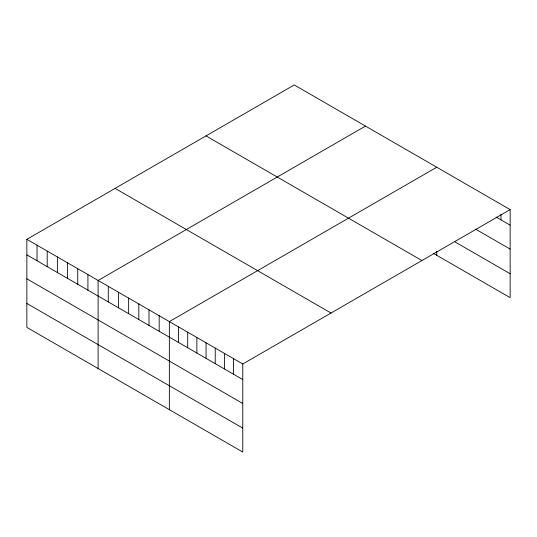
<?xml version="1.0" encoding="UTF-8"?>
<svg xmlns="http://www.w3.org/2000/svg" width="537" height="537" viewBox="0 0 537 537"><rect width="100%" height="100%" fill="white"/><g stroke="black" fill="none" stroke-linecap="round" stroke-linejoin="round"><path stroke-width="0.81" d="M26.85 239.327L242.758 363.985L242.758 452.047L26.85 327.389L26.85 239.327L294.242 84.953L510.15 209.611L510.15 297.673L433.346 253.33M365.489 126.088L98.103 280.468L98.103 368.53M436.742 167.229L169.35 321.603L169.35 409.664M242.758 363.985L510.15 209.611M496.034 217.015L510.15 225.164M475.56 229.124L510.15 249.094M455.094 241.959L510.15 273.742M206 135.901L421.914 260.552M115.086 188.386L331 313.037M26.85 254.887L242.758 379.538M26.85 278.81L242.758 403.468M26.85 303.465L242.758 428.117M500.974 214.135L500.974 219.868M436.742 251.303L436.742 255.29M233.582 358.689L233.582 374.242M224.406 353.386L224.406 368.946M215.23 348.09L215.23 363.65M206.054 342.794L206.054 358.347M196.878 337.498L196.878 353.051M187.702 332.195L187.702 347.754M178.526 326.899L178.526 342.458M159.174 315.722L159.174 331.282M148.991 309.849L148.991 325.402M138.815 303.976L138.815 319.528M128.638 298.095L128.638 313.655M118.455 292.222L118.455 307.775M108.279 286.342L108.279 301.901M87.92 274.588L87.92 290.148M77.744 268.715L77.744 284.268M67.561 262.835L67.561 278.394M57.385 256.961L57.385 272.514M47.209 251.081L47.209 266.641M37.026 245.208L37.026 260.76"/></g></svg>
